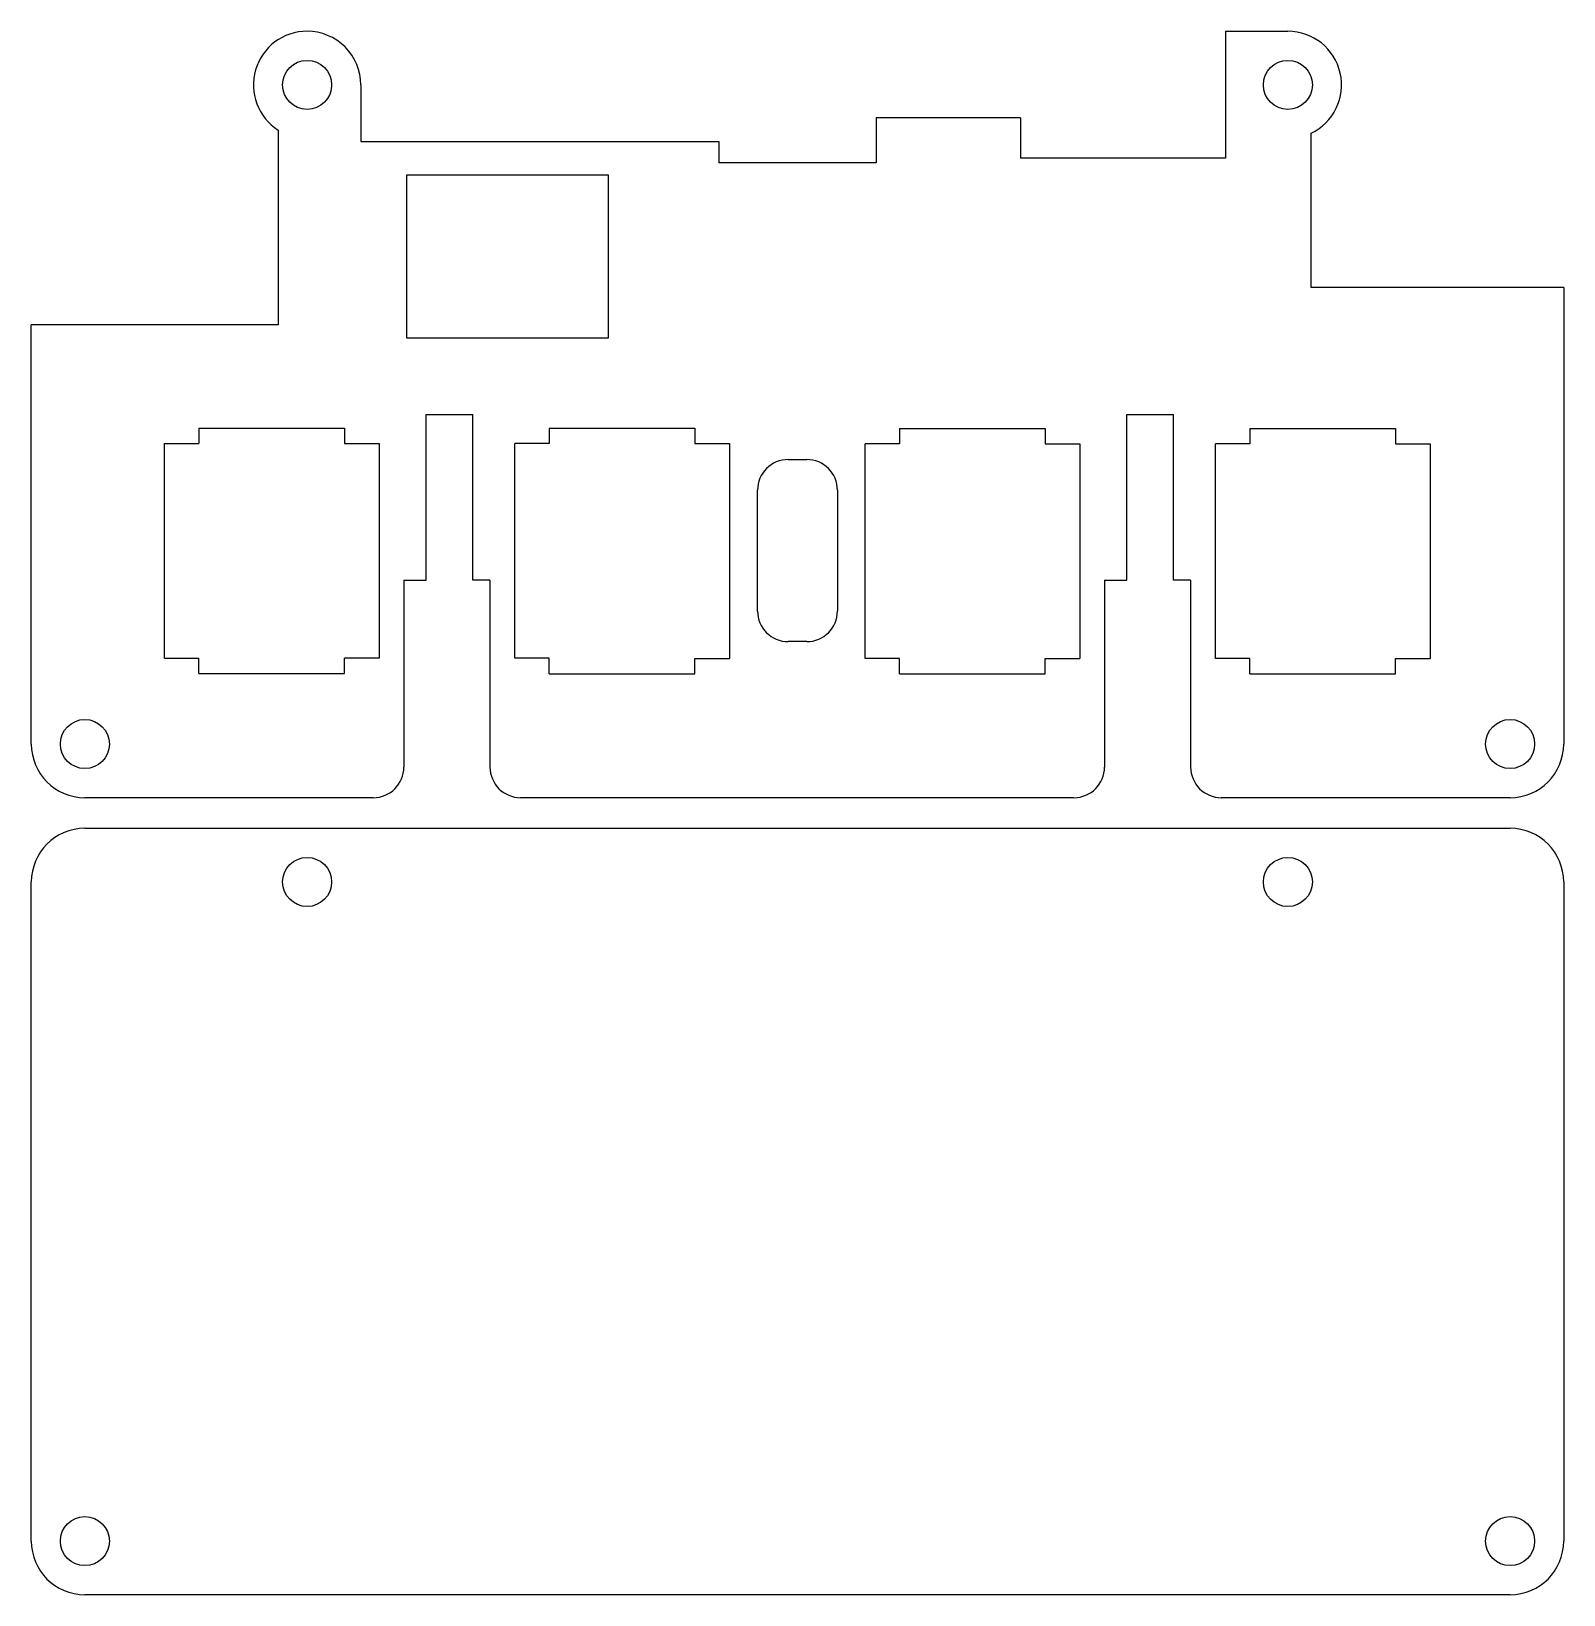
# Model space of a CAD drawing. Header units: millimetres. Extents: x -50 to 50, y -77 to 25.
import ezdxf

# ---------------------------------------------------------------- set-up
doc = ezdxf.new("R2010")
doc.units = ezdxf.units.MM
doc.layers.add('Body001_proj', color=7, linetype='CONTINUOUS')
doc.layers.add('Body_proj', color=7, linetype='CONTINUOUS')

msp = doc.modelspace()

# ---------------------------------------------------------------- linework, layer by layer
at = {"layer": 'Body001_proj'}
for p, q in [((-46.5, -27), (46.5, -27)), ((-50, -73.5), (-50, -30.5)), ((50, -30.5), (50, -73.5)), ((46.5, -77), (-46.5, -77))]:
    msp.add_line(p, q, dxfattribs=at)
for centre in [(-32, -30.5), (32, -30.5), (-46.5, -73.5), (46.5, -73.5)]:
    msp.add_circle(centre, 1.6, dxfattribs=at)
for centre, start, end in [((-46.5, -30.5), 90, 180), ((46.5, -30.5), 0, 90), ((-46.5, -73.5), 180, -90), ((46.5, -73.5), -90, 0)]:
    msp.add_arc(centre, 3.5, start, end, dxfattribs=at)
at = {"layer": 'Body_proj'}
for p, q in [((27.9251, 25), (32, 25)), ((27.9251, 25), (27.9251, 16.7231)), ((-28.5, 21.4972), (-28.5, 17.8)), ((-33.89, 18.5542), (-33.89, 5.84232)), ((14.5519, 19.3508), (5.12536, 19.3508)), ((5.12536, 19.3508), (5.12536, 16.4259)), ((14.5519, 19.3508), (14.5519, 16.7231)), ((-28.5, 17.8), (-5.12269, 17.8)), ((-5.12269, 17.8), (-5.12269, 16.4259)), ((33.5118, 8.28515), (33.5118, 18.3434)), ((5.12536, 16.4259), (-5.12269, 16.4259)), ((27.9251, 16.7231), (14.5519, 16.7231)), ((-25.4818, 4.97546), (-25.4818, 15.6443)), ((-25.4818, 15.6443), (-12.3509, 15.6443)), ((-12.3509, 15.6443), (-12.3509, 4.97546)), ((50, 8.28515), (33.5118, 8.28515)), ((50, 8.28515), (50, -21.5)), ((-33.89, 5.84232), (-50, 5.84232)), ((-50, -21.5), (-50, 5.84232)), ((-12.3509, 4.97546), (-25.4818, 4.97546)), ((-24.234, 0), (-21.1864, 0)), ((-24.234, -10.8024), (-24.234, 0)), ((-21.1864, -10.8024), (-21.1864, 0)), ((21.4824, 0), (24.5324, 0)), ((21.4824, -10.8), (21.4824, 0)), ((24.5324, -10.8), (24.5324, 0)), ((-39.0559, -0.89), (-39.0559, -1.89)), ((-39.0559, -0.89), (-29.5559, -0.89)), ((-29.5559, -0.89), (-29.5559, -1.89)), ((-16.1959, -0.89), (-16.1959, -1.89)), ((-16.1959, -0.89), (-6.69591, -0.89)), ((-6.69591, -0.89), (-6.69591, -1.89)), ((6.66409, -0.914677), (6.66409, -1.91468)), ((6.66409, -0.914677), (16.1641, -0.914677)), ((16.1641, -0.914677), (16.1641, -1.91468)), ((29.5241, -0.914677), (29.5241, -1.91818)), ((29.5241, -0.914677), (39.0241, -0.914677)), ((39.0241, -0.914677), (39.0241, -1.91468)), ((-41.3059, -1.89), (-39.0559, -1.89)), ((-41.3059, -15.89), (-41.3059, -1.89)), ((-29.5559, -1.89), (-27.3059, -1.89)), ((-27.3059, -1.89), (-27.3059, -15.89)), ((-16.1959, -1.89), (-18.4459, -1.89)), ((-18.4459, -15.89), (-18.4459, -1.89)), ((-6.69591, -1.89), (-4.44591, -1.89)), ((-4.44591, -1.89), (-4.44591, -15.9147)), ((6.66409, -1.91468), (4.41409, -1.91468)), ((4.41409, -15.9147), (4.41409, -1.91468)), ((16.1641, -1.91468), (18.4141, -1.91468)), ((18.4141, -1.91468), (18.4141, -15.9182)), ((29.5241, -1.91818), (27.2741, -1.91818)), ((27.2741, -15.9182), (27.2741, -1.91818)), ((39.0241, -1.91468), (41.2741, -1.91468)), ((41.2741, -1.91468), (41.2741, -15.9182)), ((-0.607817, -2.94086), (0.607817, -2.94086)), ((-2.60782, -12.8219), (-2.60782, -4.94086)), ((2.60782, -4.94086), (2.60782, -12.8219)), ((-25.6859, -10.8024), (-24.234, -10.8024)), ((-25.6859, -10.8024), (-25.6859, -23)), ((-20.0659, -10.8024), (-21.1864, -10.8024)), ((-20.0659, -10.8024), (-20.0659, -23)), ((20.0341, -10.8), (21.4824, -10.8)), ((20.0341, -10.8), (20.0341, -23)), ((25.6541, -10.8), (24.5324, -10.8)), ((25.6541, -10.8), (25.6541, -23)), ((0.607817, -14.8219), (-0.607817, -14.8219)), ((-41.3059, -15.89), (-39.0559, -15.89)), ((-39.0559, -16.89), (-39.0559, -15.89)), ((-27.3059, -15.89), (-29.5559, -15.89)), ((-29.5559, -16.89), (-29.5559, -15.89)), ((-16.1959, -15.89), (-18.4459, -15.89)), ((-16.1959, -16.9147), (-16.1959, -15.89)), ((-6.69591, -15.9147), (-4.44591, -15.9147)), ((-6.69591, -16.9147), (-6.69591, -15.9147)), ((6.66409, -15.9147), (4.41409, -15.9147)), ((6.66409, -16.9182), (6.66409, -15.9147)), ((16.1641, -15.9182), (18.4141, -15.9182)), ((16.1641, -16.9182), (16.1641, -15.9182)), ((29.5241, -15.9182), (27.2741, -15.9182)), ((29.5241, -16.9182), (29.5241, -15.9182)), ((39.0241, -15.9182), (41.2741, -15.9182)), ((39.0241, -16.9182), (39.0241, -15.9182)), ((-39.0559, -16.89), (-29.5559, -16.89)), ((-16.1959, -16.9147), (-6.69591, -16.9147)), ((6.66409, -16.9182), (16.1641, -16.9182)), ((29.5241, -16.9182), (39.0241, -16.9182)), ((-27.6859, -25), (-46.5, -25)), ((18.0341, -25), (-18.0659, -25)), ((46.5, -25), (27.6541, -25))]:
    msp.add_line(p, q, dxfattribs=at)
for centre in [(-32, 21.5), (32, 21.5), (-46.5, -21.5), (46.5, -21.5)]:
    msp.add_circle(centre, 1.6, dxfattribs=at)
for centre, radius, start, end in [((-32, 21.5), 3.5, 90, -122.684), ((-32, 21.5), 3.5, -0.0459834, 90), ((32, 21.5), 3.5, -64.4088, 90), ((-0.607817, -4.94086), 2, 90, 180), ((0.607817, -4.94086), 2, 0, 90), ((-0.607817, -12.8219), 2, -180, -90), ((0.607817, -12.8219), 2, -90, 0), ((-46.5, -21.5), 3.5, 180, -90), ((46.5, -21.5), 3.5, -90, 0), ((-27.6859, -23), 2, -90, 0), ((-18.0659, -23), 2, 180, -90), ((18.0341, -23), 2, -90, 0), ((27.6541, -23), 2, 180, -90)]:
    msp.add_arc(centre, radius, start, end, dxfattribs=at)

doc.saveas('drawing.dxf')
